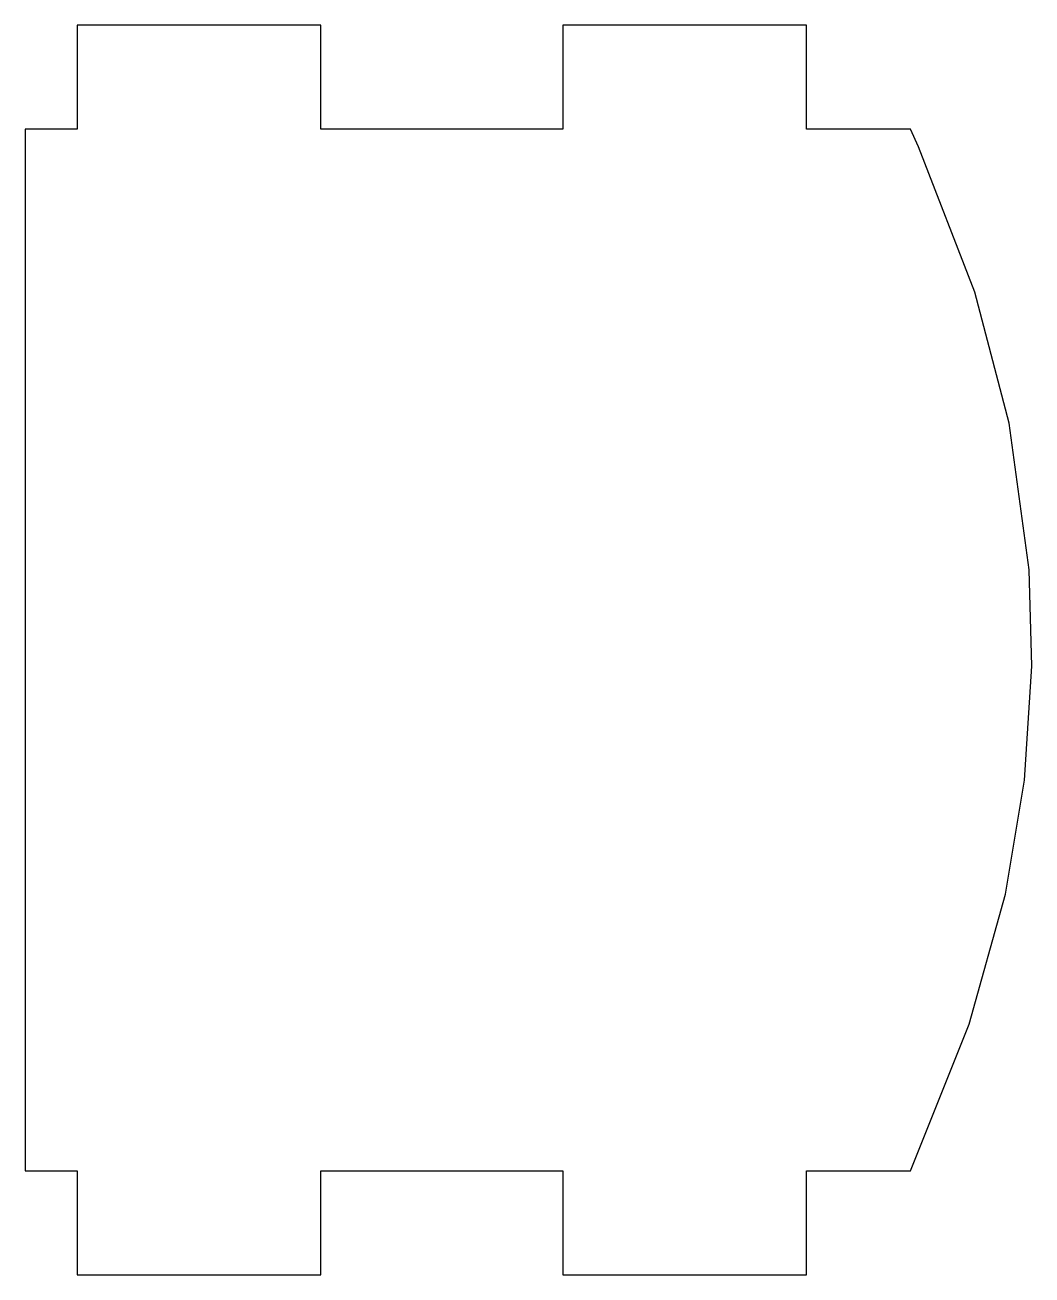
# Model space of a CAD drawing. Header units: millimetres. Extents: x -25.5 to 3.5, y -3 to 33.
import ezdxf

# ---------------------------------------------------------------- set-up
doc = ezdxf.new("R2010")
doc.units = ezdxf.units.MM
doc.layers.add('1', color=7, linetype='CONTINUOUS')

msp = doc.modelspace()

# ---------------------------------------------------------------- linework, layer by layer
at = {"layer": '1', "color": 0}
for p, q in [((-16.99, 33.01), (-24.01, 33.01)), ((-24.01, 33.01), (-24.01, 30.01)), ((-16.99, 30.01), (-16.99, 33.01)), ((-2.99, 33.01), (-10.01, 33.01)), ((-10.01, 33.01), (-10.01, 30.01)), ((-2.99, 30.01), (-2.99, 33.01)), ((-24.01, 30.01), (-25.51, 30.01)), ((-25.51, 30.01), (-25.51, -0.01)), ((-10.01, 30.01), (-16.99, 30.01)), ((0.006, 30.01), (-2.99, 30.01)), ((0.239, 29.503), (0.006, 30.01)), ((1.855, 25.315), (0.239, 29.503)), ((2.847, 21.532), (1.855, 25.315)), ((3.427, 17.311), (2.847, 21.532)), ((3.506, 14.53), (3.427, 17.311)), ((3.291, 11.248), (3.506, 14.53)), ((2.74, 7.965), (3.291, 11.248)), ((1.7, 4.214), (2.74, 7.965)), ((0.006, -0.01), (1.7, 4.214)), ((-25.51, -0.01), (-24.01, -0.01)), ((-24.01, -0.01), (-24.01, -3.01)), ((-16.99, -0.01), (-10.01, -0.01)), ((-16.99, -3.01), (-16.99, -0.01)), ((-10.01, -0.01), (-10.01, -3.01)), ((-2.99, -3.01), (-2.99, -0.01)), ((-2.99, -0.01), (0.006, -0.01)), ((-24.01, -3.01), (-16.99, -3.01)), ((-10.01, -3.01), (-2.99, -3.01))]:
    msp.add_line(p, q, dxfattribs=at)

doc.saveas('drawing.dxf')
